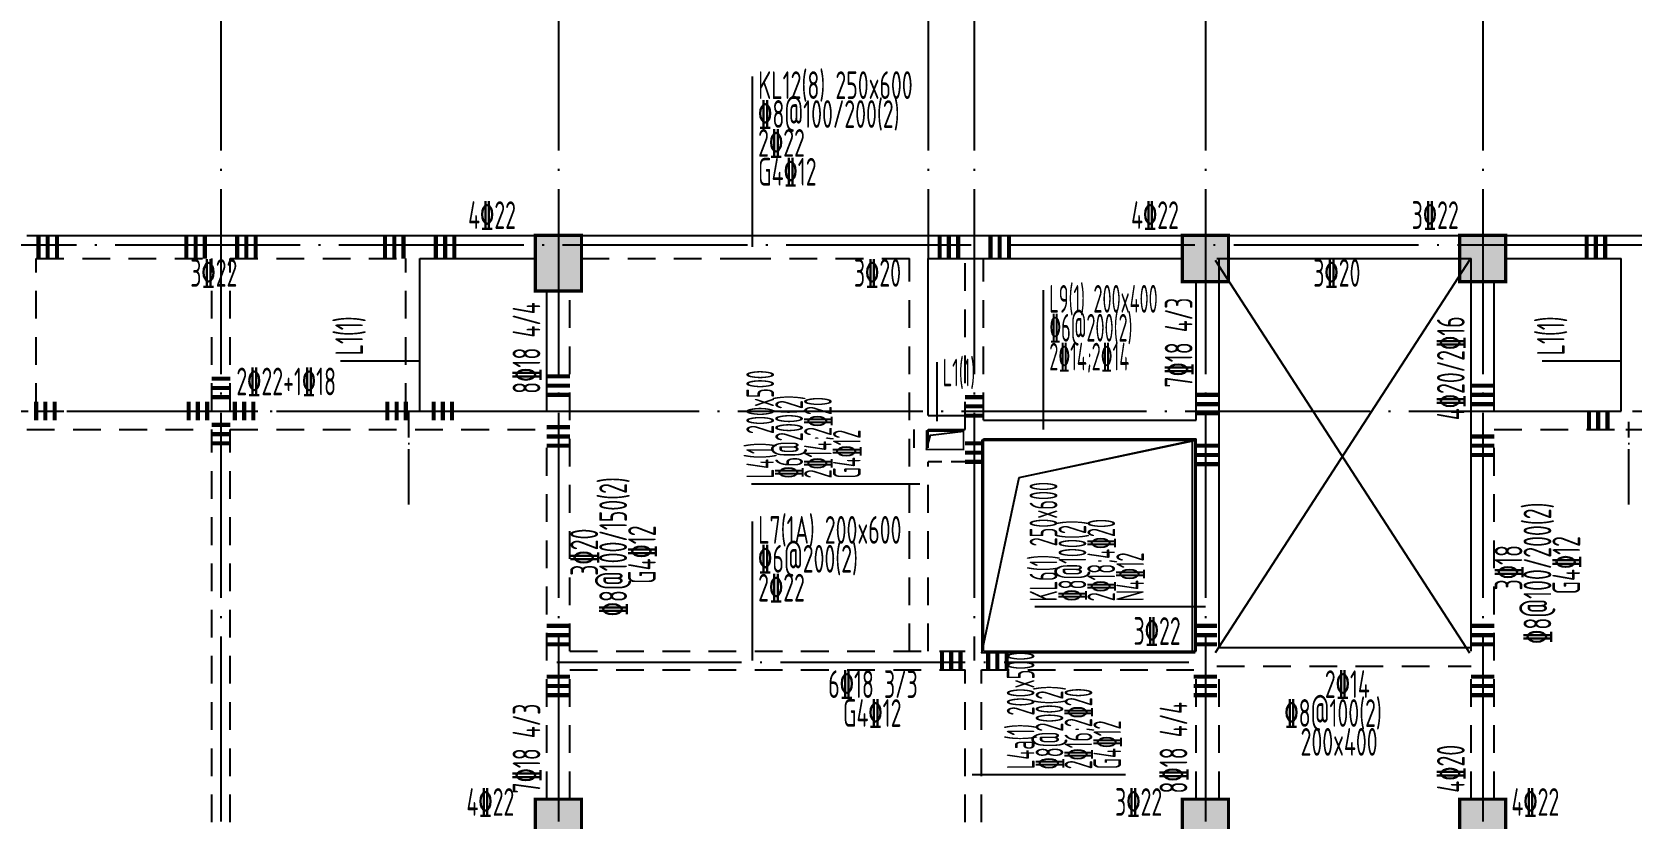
# Model space of a CAD drawing. Extents: x -472319 to -112444, y -516749 to -5704.
# Drawn here: x -189944 to -172644, y -177071 to -168565 of the extents above; entities that cross this region are included whole.
import ezdxf

# ---------------------------------------------------------------- set-up
doc = ezdxf.new("R2010")
doc.units = 0
doc.header["$LTSCALE"] = 100
doc.header["$MEASUREMENT"] = 0
for name, pattern in [('3', [5, 3, -2]), ('CENTER', [2, 1.25, -0.25, 0.25, -0.25]), ('DOTE', [2.42, 2, -0.2, 0.02, -0.2])]:
    doc.linetypes.add(name, pattern=pattern)
for name, color, linetype in [('DOTE', 1, 'CENTER'), ('S_BEAM', 4, 'Continuous'), ('S_BEAMDASH', 134, '3'), ('S_BEAMDIMLOCAL', 7, 'Continuous'), ('S_BEAMDIMLOCALVER', 7, 'Continuous'), ('S_BEAMDIMMASS', 2, 'Continuous'), ('S_BEAMDIMMASSVER', 2, 'Continuous'), ('S_CL', 2, 'Continuous'), ('S_HOLE', 253, 'Continuous'), ('S_SUBBEAMHOOP', 1, 'Continuous'), ('洞口边线', 7, 'Continuous'), ('零厚板', 7, 'Continuous')]:
    doc.layers.add(name, color=color, linetype=linetype)
doc.styles.get("Standard").update_dxf_attribs({"font": 'tssdeng.shx', "width": 0.6, "bigfont": 'a.shx'})

msp = doc.modelspace()

# ---------------------------------------------------------------- hatches: boundary and pattern name
at = {"layer": 'S_CL'}
h = msp.add_hatch(dxfattribs=at)
h.set_pattern_fill('ANSI31', color=256)
h.set_pattern_definition([(45, (207120.73915, 355910.10947), (-0.088388347648, 0.088388347648), [])])
h.paths.add_polyline_path([(-149249.329, -171266.889), (-149249.329, -170766.889), (-149749.329, -170766.889), (-149749.329, -171266.889)])
h.paths.add_polyline_path([(-149249.329, -177366.89), (-149249.329, -176866.89), (-149749.329, -176866.89), (-149749.329, -177366.89)])
h.paths.add_polyline_path([(-149249.329, -179666.89), (-149249.329, -179166.89), (-149749.329, -179166.89), (-149749.329, -179666.89)])
h.paths.add_polyline_path([(-149249.329, -185766.89), (-149249.329, -185266.89), (-149749.329, -185266.89), (-149749.329, -185766.89)])
h.paths.add_polyline_path([(-152099.329, -171266.889), (-152099.329, -170766.889), (-152599.329, -170766.889), (-152599.329, -171266.889)])
h.paths.add_polyline_path([(-152099.329, -177366.89), (-152099.329, -176866.89), (-152599.329, -176866.89), (-152599.329, -177366.89)])
h.paths.add_polyline_path([(-152099.329, -179666.89), (-152099.329, -179166.89), (-152599.329, -179166.89), (-152599.329, -179666.89)])
h.paths.add_polyline_path([(-152099.329, -185766.89), (-152099.329, -185266.89), (-152599.329, -185266.89), (-152599.329, -185766.89)])
h.paths.add_polyline_path([(-159399.329, -171266.889), (-159399.329, -170766.889), (-159899.329, -170766.889), (-159899.329, -171266.889)])
h.paths.add_polyline_path([(-159399.329, -177366.89), (-159399.329, -176866.89), (-159899.329, -176866.89), (-159899.329, -177366.89)])
h.paths.add_polyline_path([(-159399.329, -179666.89), (-159399.329, -179166.89), (-159899.329, -179166.89), (-159899.329, -179666.89)])
h.paths.add_polyline_path([(-159399.329, -185766.89), (-159399.329, -185266.89), (-159899.329, -185266.89), (-159899.329, -185766.89)])
h.paths.add_polyline_path([(-166699.329, -171266.889), (-166699.329, -170766.889), (-167199.329, -170766.889), (-167199.329, -171266.889)])
h.paths.add_polyline_path([(-166699.329, -177366.89), (-166699.329, -176866.89), (-167199.329, -176866.89), (-167199.329, -177366.89)])
h.paths.add_polyline_path([(-166699.329, -179666.89), (-166699.329, -179166.89), (-167199.329, -179166.89), (-167199.329, -179666.89)])
h.paths.add_polyline_path([(-166699.329, -185766.89), (-166699.329, -185266.89), (-167199.329, -185266.89), (-167199.329, -185766.89)])
h.paths.add_polyline_path([(-173999.329, -171266.889), (-173999.329, -170766.889), (-174499.329, -170766.889), (-174499.329, -171266.889)])
h.paths.add_polyline_path([(-173999.329, -177366.89), (-173999.329, -176866.89), (-174499.329, -176866.89), (-174499.329, -177366.89)])
h.paths.add_polyline_path([(-173999.329, -179666.89), (-173999.329, -179166.89), (-174499.329, -179166.89), (-174499.329, -179666.89)])
h.paths.add_polyline_path([(-173999.329, -185766.89), (-173999.329, -185166.89), (-174499.329, -185166.89), (-174499.329, -185766.89)])
h.paths.add_polyline_path([(-176999.329, -171266.889), (-176999.329, -170766.889), (-177499.329, -170766.889), (-177499.329, -171266.889)])
h.paths.add_polyline_path([(-176999.329, -177366.89), (-176999.329, -176866.89), (-177499.329, -176866.89), (-177499.329, -177366.89)])
h.paths.add_polyline_path([(-183999.331, -171366.889), (-183999.331, -170766.889), (-184499.331, -170766.889), (-184499.331, -171366.889)])
h.paths.add_polyline_path([(-183999.331, -177366.89), (-183999.331, -176866.89), (-184499.331, -176866.89), (-184499.331, -177366.89)])
h.paths.add_polyline_path([(-183999.331, -179666.89), (-183999.331, -179166.89), (-184499.331, -179166.89), (-184499.331, -179666.89)])
h.paths.add_polyline_path([(-183999.331, -185766.89), (-183999.331, -185166.89), (-184499.331, -185166.89), (-184499.331, -185766.89)])
h.paths.add_polyline_path([(-191299.331, -171266.889), (-191299.331, -170766.889), (-191799.331, -170766.889), (-191799.331, -171266.889)])
h.paths.add_polyline_path([(-191299.331, -177366.89), (-191299.331, -176866.89), (-191799.331, -176866.89), (-191799.331, -177366.89)])
h.paths.add_polyline_path([(-191299.331, -179666.89), (-191299.331, -179166.89), (-191799.331, -179166.89), (-191799.331, -179666.89)])
h.paths.add_polyline_path([(-191299.331, -185766.89), (-191299.331, -185266.89), (-191799.331, -185266.89), (-191799.331, -185766.89)])
h.paths.add_polyline_path([(-198599.331, -171266.889), (-198599.331, -170766.889), (-199099.331, -170766.889), (-199099.331, -171266.889)])
h.paths.add_polyline_path([(-198599.331, -177366.89), (-198599.331, -176866.89), (-199099.331, -176866.89), (-199099.331, -177366.89)])
h.paths.add_polyline_path([(-198599.331, -179666.89), (-198599.331, -179166.89), (-199099.331, -179166.89), (-199099.331, -179666.89)])
h.paths.add_polyline_path([(-198599.331, -185766.89), (-198599.331, -185266.89), (-199099.331, -185266.89), (-199099.331, -185766.89)])
h.paths.add_polyline_path([(-205899.331, -171266.889), (-205899.331, -170766.889), (-206399.331, -170766.889), (-206399.331, -171266.889)])
h.paths.add_polyline_path([(-205899.331, -177366.89), (-205899.331, -176866.89), (-206399.331, -176866.89), (-206399.331, -177366.89)])
h.paths.add_polyline_path([(-205899.331, -179666.89), (-205899.331, -179166.89), (-206399.331, -179166.89), (-206399.331, -179666.89)])
h.paths.add_polyline_path([(-205899.331, -185766.89), (-205899.331, -185266.89), (-206399.331, -185266.89), (-206399.331, -185766.89)])
h.paths.add_polyline_path([(-208749.331, -171266.889), (-208749.331, -170766.889), (-209249.331, -170766.889), (-209249.331, -171266.889)])
h.paths.add_polyline_path([(-208749.331, -177366.89), (-208749.331, -176866.89), (-209249.331, -176866.89), (-209249.331, -177366.89)])
h.paths.add_polyline_path([(-208749.331, -179666.89), (-208749.331, -179166.89), (-209249.331, -179166.89), (-209249.331, -179666.89)])
h.paths.add_polyline_path([(-208749.331, -185766.89), (-208749.331, -185266.89), (-209249.331, -185266.89), (-209249.331, -185766.89)])

# ---------------------------------------------------------------- linework, layer by layer
at = {"layer": 'DOTE', "linetype": 'DOTE', "ltscale": 10}
for p, q in [((-187899.329, -167847.242), (-187899.329, -189997.282)), ((-184249.329, -167847.242), (-184249.329, -189997.282)), ((-180249.329, -167847.242), (-180249.329, -171016.89)), ((-179749.329, -167847.242), (-179749.329, -175366.89)), ((-177249.329, -167847.242), (-177249.329, -177266.89)), ((-174249.329, -167847.242), (-174249.329, -189997.282)), ((-210823.148, -170866.89), (-147530.518, -170866.89)), ((-206506.5, -172667.389), (-151711.5, -172667.389)), ((-184266.83, -175384.39), (-177266.83, -175384.39))]:
    msp.add_line(p, q, dxfattribs=at)
at = {"layer": 'DOTE', "linetype": 'DOTE', "ltscale": 3}
for p, q in [((-185866.828, -173678.586), (-185866.828, -172684.389)), ((-172666.832, -173678.586), (-172666.832, -172784.889))]:
    msp.add_line(p, q, dxfattribs=at)
at = {"layer": 'S_BEAM'}
for p, q in [((-189999.331, -170766.889), (-187899.331, -170766.889)), ((-187899.331, -170766.889), (-185824.331, -170766.889)), ((-185824.331, -170766.889), (-184499.331, -170766.889)), ((-183999.331, -170766.889), (-182249.331, -170766.889)), ((-182249.331, -170766.889), (-179749.329, -170766.889)), ((-179749.329, -170766.889), (-177499.329, -170766.889)), ((-176999.329, -170766.889), (-174499.329, -170766.889)), ((-173999.329, -170766.889), (-172674.329, -170766.889)), ((-172674.329, -170766.889), (-170599.329, -170766.889)), ((-185749.331, -171016.889), (-184499.331, -171016.889)), ((-185749.331, -172666.889), (-185749.331, -171016.889)), ((-180249.329, -171016.889), (-177499.329, -171016.889)), ((-180249.329, -172716.889), (-180249.329, -171016.889)), ((-177124.329, -171016.889), (-174374.329, -171016.889)), ((-177099.329, -172866.889), (-177099.329, -171016.889)), ((-176999.329, -171016.889), (-174374.329, -171016.889)), ((-174374.329, -172767.389), (-174374.329, -171016.889)), ((-173999.329, -171016.889), (-172749.329, -171016.889)), ((-172749.329, -172667.389), (-172749.329, -171016.889)), ((-177349.329, -172366.889), (-177349.329, -171266.889)), ((-174124.329, -172467.389), (-174124.329, -171266.889)), ((-184374.331, -172666.889), (-184374.331, -171366.889)), ((-177349.329, -172766.889), (-177349.329, -172366.889)), ((-174124.329, -172667.389), (-174124.329, -172467.389)), ((-185749.331, -172666.889), (-184374.331, -172666.889)), ((-180249.329, -172716.889), (-179649.329, -172716.889)), ((-179649.329, -172766.889), (-177349.329, -172766.889)), ((-174374.329, -175266.89), (-174374.329, -172767.389)), ((-174124.329, -172667.389), (-172749.329, -172667.389)), ((-180249.329, -173066.889), (-180249.329, -172866.888)), ((-180249.329, -172866.888), (-179849.329, -172866.888)), ((-179649.329, -175266.89), (-179649.329, -172966.889)), ((-179649.329, -172966.889), (-177349.329, -172966.889)), ((-177349.329, -175266.89), (-177349.329, -172966.889)), ((-177099.329, -175226.89), (-177099.329, -172866.889)), ((-177099.329, -175226.89), (-174374.329, -175226.89)), ((-179649.329, -175266.89), (-177349.329, -175266.89))]:
    msp.add_line(p, q, dxfattribs=at)
at = {"layer": 'S_BEAMDASH'}
for p, q in [((-189899.331, -171016.889), (-187999.331, -171016.889)), ((-189899.331, -172666.889), (-189899.331, -171016.889)), ((-187999.331, -172666.889), (-187999.331, -171016.889)), ((-187799.331, -171016.889), (-185899.331, -171016.889)), ((-187799.331, -172666.889), (-187799.331, -171016.889)), ((-185899.331, -172666.889), (-185899.331, -171016.889)), ((-183999.331, -171016.889), (-182249.331, -171016.889)), ((-182249.331, -171016.889), (-180449.329, -171016.889)), ((-180449.329, -175266.89), (-180449.329, -171016.889)), ((-179849.329, -172866.889), (-179849.329, -171016.889)), ((-179649.329, -172766.889), (-179649.329, -171016.889)), ((-184124.331, -172766.889), (-184124.331, -171366.889)), ((-189899.331, -172666.889), (-187999.331, -172666.889)), ((-187799.331, -172666.889), (-185899.331, -172666.889)), ((-184124.331, -175266.89), (-184124.331, -172766.889)), ((-189999.331, -172866.889), (-187999.331, -172866.889)), ((-187999.331, -177116.89), (-187999.331, -172866.889)), ((-187799.331, -177116.89), (-187799.331, -172866.889)), ((-187799.331, -172866.889), (-185799.331, -172866.889)), ((-185799.331, -172866.889), (-184374.331, -172866.889)), ((-184374.331, -175366.89), (-184374.331, -172866.889)), ((-180399.329, -173066.889), (-180399.329, -172866.889)), ((-174124.329, -175366.89), (-174124.329, -172867.389)), ((-174124.329, -172867.389), (-172699.329, -172867.389)), ((-172699.329, -172867.389), (-170699.329, -172867.389)), ((-180249.329, -175266.89), (-180249.329, -173216.889)), ((-184374.331, -176866.89), (-184374.331, -175366.89)), ((-184124.331, -175266.89), (-179849.329, -175266.89)), ((-174124.329, -176866.89), (-174124.329, -175366.89)), ((-184124.331, -176866.89), (-184124.331, -175466.89)), ((-184124.331, -175466.89), (-179849.329, -175466.89)), ((-179849.329, -177116.89), (-179849.329, -175466.89)), ((-179670.908, -175466.89), (-177374.329, -175466.89)), ((-179670.908, -177116.89), (-179670.908, -175466.89)), ((-177349.329, -176866.89), (-177349.329, -175466.89)), ((-177124.329, -175426.89), (-174374.329, -175426.89)), ((-177099.329, -176866.89), (-177099.329, -175466.89)), ((-174374.329, -176866.89), (-174374.329, -175466.89))]:
    msp.add_line(p, q, dxfattribs=at)
at = {"layer": 'S_BEAMDASH', "ltscale": 0.5}
msp.add_line((-179849.329, -173216.889), (-180249.329, -173216.889), dxfattribs=at)
at = {"layer": 'S_BEAMDIMMASS'}
for p, q in [((-182149.331, -170891.89), (-182149.331, -169048.14)), ((-178999.329, -172866.89), (-178999.329, -171360.64)), ((-182149.331, -175366.891), (-182149.331, -173860.641))]:
    msp.add_line(p, q, dxfattribs=at)
at = {"layer": 'S_BEAMDIMMASSVER'}
for p, q in [((-185749.331, -172126.89), (-186605.581, -172126.89)), ((-172749.329, -172126.89), (-173605.579, -172126.89)), ((-180152.89, -172775.171), (-180152.89, -172136.421)), ((-180339.5, -173456.891), (-182158.25, -173456.891)), ((-177249.329, -174786.891), (-179093.079, -174786.891)), ((-178114.158, -176603.5), (-179773.408, -176603.5))]:
    msp.add_line(p, q, dxfattribs=at)
at = {"layer": 'S_CL', "const_width": 35}
for points in [[(-183999.331, -171366.889), (-183999.331, -170766.889), (-184499.331, -170766.889), (-184499.331, -171366.889)], [(-176999.329, -171266.889), (-176999.329, -170766.889), (-177499.329, -170766.889), (-177499.329, -171266.889)], [(-173999.329, -171266.889), (-173999.329, -170766.889), (-174499.329, -170766.889), (-174499.329, -171266.889)], [(-183999.331, -177366.89), (-183999.331, -176866.89), (-184499.331, -176866.89), (-184499.331, -177366.89)], [(-176999.329, -177366.89), (-176999.329, -176866.89), (-177499.329, -176866.89), (-177499.329, -177366.89)], [(-173999.329, -177366.89), (-173999.329, -176866.89), (-174499.329, -176866.89), (-174499.329, -177366.89)]]:
    msp.add_lwpolyline(points, close=True, dxfattribs=at)
at = {"layer": 'S_HOLE', "const_width": 18}
for points in [[(-180266.83, -173084.389), (-179866.83, -173084.389), (-179866.83, -172884.388), (-180266.83, -172884.388), (-180266.83, -173084.389)], [(-179666.83, -175284.39), (-177366.83, -175284.39), (-177366.83, -172984.389), (-179666.83, -172984.389), (-179666.83, -175284.39)], [(-179666.83, -175284.39), (-177391.83, -175284.39), (-177391.83, -172984.389), (-179666.83, -172984.389), (-179666.83, -175284.39)]]:
    msp.add_lwpolyline(points, close=True, dxfattribs=at)
at = {"layer": 'S_SUBBEAMHOOP', "const_width": 44.9}
for points in [[(-189874.331, -170766.89), (-189874.331, -171016.89)], [(-189774.331, -170766.89), (-189774.331, -171016.89)], [(-189674.331, -170766.89), (-189674.331, -171016.89)], [(-188274.331, -170766.89), (-188274.331, -171016.89)], [(-188174.331, -170766.89), (-188174.331, -171016.89)], [(-188074.331, -170766.89), (-188074.331, -171016.89)], [(-187724.331, -170766.89), (-187724.331, -171016.89)], [(-187624.331, -170766.89), (-187624.331, -171016.89)], [(-187524.331, -170766.89), (-187524.331, -171016.89)], [(-186124.331, -170766.89), (-186124.331, -171016.89)], [(-186024.331, -170766.89), (-186024.331, -171016.89)], [(-185924.331, -170766.89), (-185924.331, -171016.89)], [(-185574.331, -170766.89), (-185574.331, -171016.89)], [(-185474.331, -170766.89), (-185474.331, -171016.89)], [(-185374.331, -170766.89), (-185374.331, -171016.89)], [(-180124.329, -170766.89), (-180124.329, -171016.89)], [(-180024.329, -170766.89), (-180024.329, -171016.89)], [(-179924.329, -170766.89), (-179924.329, -171016.89)], [(-179574.329, -170766.89), (-179574.329, -171016.89)], [(-179474.329, -170766.89), (-179474.329, -171016.89)], [(-179374.329, -170766.89), (-179374.329, -171016.89)], [(-173124.329, -170766.89), (-173124.329, -171016.89)], [(-173024.329, -170766.89), (-173024.329, -171016.89)], [(-172924.329, -170766.89), (-172924.329, -171016.89)], [(-187999.331, -172316.89), (-187799.331, -172316.89)], [(-184374.331, -172291.89), (-184124.331, -172291.89)], [(-187999.331, -172416.89), (-187799.331, -172416.89)], [(-184374.331, -172391.89), (-184124.331, -172391.89)], [(-184374.331, -172491.89), (-184124.331, -172491.89)], [(-177349.329, -172491.89), (-177099.329, -172491.89)], [(-174374.329, -172392.39), (-174124.329, -172392.39)], [(-174374.329, -172492.39), (-174124.329, -172492.39)], [(-189899.331, -172566.89), (-189899.331, -172766.89)], [(-189799.331, -172566.89), (-189799.331, -172766.89)], [(-189699.331, -172566.89), (-189699.331, -172766.89)], [(-188249.331, -172566.89), (-188249.331, -172766.89)], [(-188149.331, -172566.89), (-188149.331, -172766.89)], [(-188049.331, -172566.89), (-188049.331, -172766.89)], [(-187999.331, -172516.89), (-187799.331, -172516.89)], [(-187749.331, -172566.89), (-187749.331, -172766.89)], [(-187649.331, -172566.89), (-187649.331, -172766.89)], [(-187549.331, -172566.89), (-187549.331, -172766.89)], [(-186099.331, -172566.89), (-186099.331, -172766.89)], [(-185999.331, -172566.89), (-185999.331, -172766.89)], [(-185899.331, -172566.89), (-185899.331, -172766.89)], [(-185599.331, -172566.89), (-185599.331, -172766.89)], [(-185499.331, -172566.89), (-185499.331, -172766.89)], [(-185399.331, -172566.89), (-185399.331, -172766.89)], [(-179849.329, -172516.89), (-179649.329, -172516.89)], [(-179849.329, -172616.89), (-179649.329, -172616.89)], [(-177349.329, -172591.89), (-177099.329, -172591.89)], [(-174374.329, -172592.39), (-174124.329, -172592.39)], [(-173099.329, -172667.39), (-173099.329, -172867.39)], [(-172999.329, -172667.39), (-172999.329, -172867.39)], [(-172899.329, -172667.39), (-172899.329, -172867.39)], [(-187999.331, -172816.89), (-187799.331, -172816.89)], [(-184374.331, -172841.89), (-184124.331, -172841.89)], [(-179849.329, -172716.89), (-179649.329, -172716.89)], [(-177349.329, -172691.89), (-177099.329, -172691.89)], [(-187999.331, -172916.89), (-187799.331, -172916.89)], [(-187999.331, -173016.89), (-187799.331, -173016.89)], [(-184374.331, -172941.89), (-184124.331, -172941.89)], [(-179849.329, -173016.89), (-179649.329, -173016.89)], [(-174374.329, -172942.39), (-174124.329, -172942.39)], [(-184374.331, -173041.89), (-184124.331, -173041.89)], [(-179849.329, -173116.89), (-179649.329, -173116.89)], [(-177349.329, -173041.89), (-177099.329, -173041.89)], [(-177349.329, -173141.89), (-177099.329, -173141.89)], [(-174374.329, -173042.39), (-174124.329, -173042.39)], [(-174374.329, -173142.39), (-174124.329, -173142.39)], [(-179849.329, -173216.89), (-179649.329, -173216.89)], [(-177349.329, -173241.89), (-177099.329, -173241.89)], [(-184374.331, -174991.891), (-184124.331, -174991.891)], [(-184374.331, -175091.891), (-184124.331, -175091.891)], [(-177374.329, -174991.891), (-177124.329, -174991.891)], [(-177374.329, -175091.891), (-177124.329, -175091.891)], [(-174374.329, -174991.891), (-174124.329, -174991.891)], [(-174374.329, -175091.891), (-174124.329, -175091.891)], [(-184374.331, -175191.891), (-184124.331, -175191.891)], [(-180099.329, -175266.891), (-180099.329, -175466.891)], [(-179999.329, -175266.891), (-179999.329, -175466.891)], [(-179899.329, -175266.891), (-179899.329, -175466.891)], [(-179599.329, -175266.891), (-179599.329, -175466.891)], [(-179499.329, -175266.891), (-179499.329, -175466.891)], [(-179399.329, -175266.891), (-179399.329, -175466.891)], [(-177374.329, -175191.891), (-177124.329, -175191.891)], [(-174374.329, -175191.891), (-174124.329, -175191.891)], [(-184374.331, -175541.891), (-184124.331, -175541.891)], [(-177374.329, -175541.891), (-177124.329, -175541.891)], [(-174374.329, -175541.891), (-174124.329, -175541.891)], [(-184374.331, -175641.891), (-184124.331, -175641.891)], [(-184374.331, -175741.891), (-184124.331, -175741.891)], [(-177374.329, -175641.891), (-177124.329, -175641.891)], [(-177374.329, -175741.891), (-177124.329, -175741.891)], [(-174374.329, -175641.891), (-174124.329, -175641.891)], [(-174374.329, -175741.891), (-174124.329, -175741.891)]]:
    msp.add_lwpolyline(points, dxfattribs=at)
at = {"layer": '洞口边线'}
for points in [[(-179866.83, -172884.388), (-180266.83, -172884.388), (-180266.83, -173084.389), (-180222.636, -172928.582), (-179866.83, -172884.388)], [(-177366.83, -172984.389), (-179666.83, -172984.389), (-179666.83, -175284.39), (-179264.664, -173386.555), (-177366.83, -172984.389)], [(-177391.83, -172984.389), (-179666.83, -172984.389), (-179666.83, -175284.39), (-179264.664, -173386.555), (-177391.83, -172984.389)]]:
    msp.add_lwpolyline(points, close=True, dxfattribs=at)
at = {"layer": '零厚板'}
for p, q in [((-177141.83, -171034.389), (-174391.83, -175284.39)), ((-174391.83, -171034.389), (-177141.83, -175284.39))]:
    msp.add_line(p, q, dxfattribs=at)

# ---------------------------------------------------------------- texts
at = {"layer": 'S_BEAMDIMLOCAL', "width": 0.6}
for s, p in [('4%%13222', (-185225.581, -170696.89)), ('4%%13222', (-178053.079, -170696.89)), ('3\x8422', (-175017.079, -170696.89)), ('3%%13222', (-188231.831, -171321.89)), ('3\x8420', (-181051.829, -171321.89)), ('3\x8420', (-176081.829, -171321.89)), ('2\x8422+1\x8418', (-187733.25, -172496.89)), ('3\x8422', (-178026.079, -175196.891)), ('6\x8418 3/3', (-181329.829, -175771.891)), ('2\x8414', (-175956.829, -175771.891)), ('\x848@100(2)', (-176394.329, -176084.391)), ('G4\x8412', (-181169.329, -176084.391)), ('200x400', (-176219.329, -176396.891)), ('4%%13222', (-185243.581, -177046.891)), ('3\x8422', (-178225.579, -177046.891)), ('4\x8422', (-173938.079, -177046.891))]:
    msp.add_text(s, height=300, dxfattribs=at).set_placement(p)
at = {"layer": 'S_BEAMDIMLOCALVER', "width": 0.6}
for s, p in [('8%%13218 4/4', (-184444.331, -172480.64)), ('7\x8418 4/3', (-177388.329, -172413.141)), ('4\x8420/2\x8416', (-174444.329, -172765.64)), ('\x848@100/150(2)', (-183506.831, -174888.39)), ('\x848@100/200(2)', (-173506.829, -175186.89)), ('3\x8420', (-183819.331, -174449.39)), ('G4\x8412', (-183194.331, -174536.89)), ('G4\x8412', (-173194.329, -174651.89)), ('3\x8418', (-173819.329, -174607.39)), ('7%%13218 4/3', (-184444.331, -176805.641)), ('8%%13218 4/4', (-177444.329, -176805.641)), ('4\x8420', (-174444.329, -176796.641))]:
    msp.add_text(s, height=300, rotation=90, dxfattribs=at).set_placement(p)
at = {"layer": 'S_BEAMDIMMASS'}
for s, width, p in [('KL12(8) 250x600', 0.6, (-182088.081, -169290.64)), ('\x848@100/200(2)', 0.6, (-182088.081, -169603.14)), ('2\x8422', 0.6, (-182088.081, -169915.64)), ('G4\x8412', 0.6, (-182088.081, -170228.14)), ('L9(1) 200x400', 0.5, (-178938.079, -171603.14)), ('\x846@200(2)', 0.5, (-178938.079, -171915.64)), ('2\x8414;2\x8414', 0.5, (-178938.079, -172228.14)), ('L7(1A) 200x600', 0.6, (-182088.081, -174103.141)), ('\x846@200(2)', 0.6, (-182088.081, -174415.641)), ('2\x8422', 0.6, (-182088.081, -174728.141))]:
    msp.add_text(s, height=300, dxfattribs=dict(at, width=width)).set_placement(p)
at = {"layer": 'S_BEAMDIMMASSVER'}
for s, width, p in [('L1(1)', 0.6, (-186363.081, -172065.64)), ('L1(1)', 0.6, (-173363.079, -172065.64)), ('L4(1) 200x500', 0.5, (-181915.75, -173395.641)), ('\x846@200(2)', 0.5, (-181603.25, -173395.641)), ('2%%13214;2%%13220', 0.5, (-181290.75, -173395.641)), ('G4\x8412', 0.5, (-180978.25, -173395.641)), ('KL6(1) 250x600', 0.5, (-178850.579, -174725.641)), ('\x848@100(2)', 0.5, (-178538.079, -174725.641)), ('2%%13218;4%%13220', 0.5, (-178225.579, -174725.641)), ('N4\x8412', 0.5, (-177913.079, -174725.641)), ('L4a(1) 200x500', 0.5, (-179097.908, -176542.25)), ('%%1328@200(2)', 0.5, (-178785.408, -176542.25)), ('2%%13216;2%%13220', 0.5, (-178472.908, -176542.25)), ('G4\x8412', 0.5, (-178160.408, -176542.25))]:
    msp.add_text(s, height=300, rotation=90, dxfattribs=dict(at, width=width)).set_placement(p)
at = {"layer": 'S_BEAMDIMMASSVER', "width": 0.5}
msp.add_text('L1(1) ', height=300, dxfattribs=at).set_placement((-180091.64, -172400.421))

doc.saveas('drawing.dxf')
